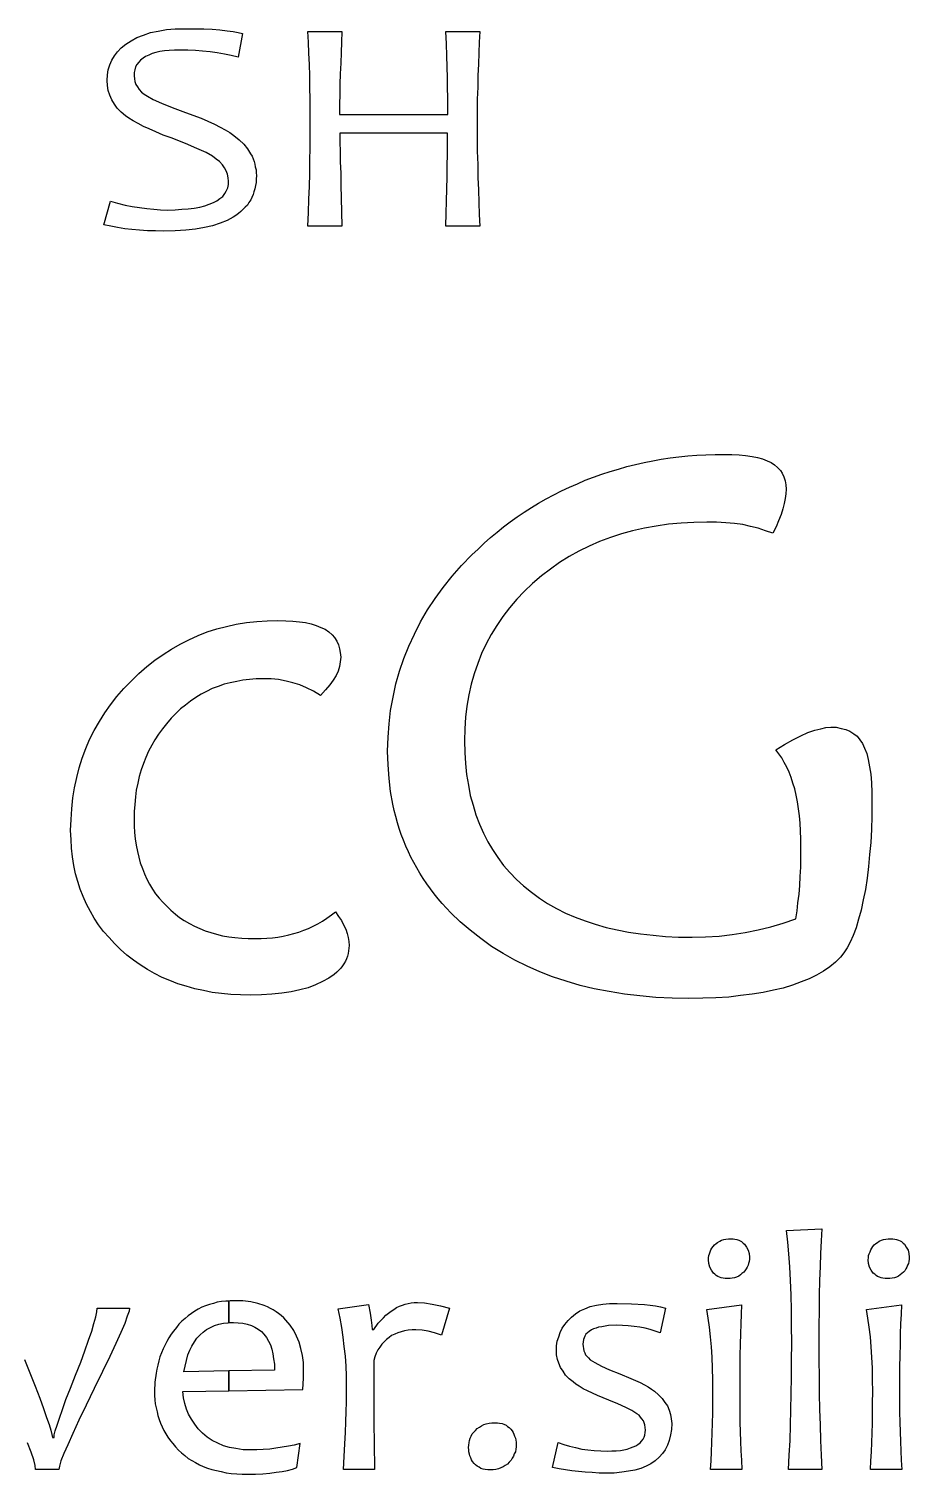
# Model space of a CAD drawing. Extents: x 0 to 100, y 0 to 29.2.
# Drawn here: x 59.94 to 75.28, y 1.45 to 26.63 of the extents above; entities that cross this region are included whole.
import ezdxf

# ---------------------------------------------------------------- set-up
doc = ezdxf.new("R2010")
doc.units = 0
doc.layers.get('0').update_dxf_attribs({"linetype": 'CONTINUOUS'})

msp = doc.modelspace()

# ---------------------------------------------------------------- linework, layer by layer
at = {"color": 7}
for points in [[(63.906281, 24.075038), (63.90009, 24.012538), (63.90009, 23.956238), (63.887601, 23.899938), (63.881304, 23.843638), (63.862545, 23.793638), (63.850057, 23.743638), (63.825054, 23.693638), (63.806295, 23.649938), (63.775045, 23.606138), (63.750042, 23.562338), (63.712542, 23.524838), (63.675043, 23.487338), (63.637544, 23.449838), (63.593792, 23.412338), (63.550043, 23.381138), (63.500042, 23.349938), (63.393791, 23.293638), (63.275043, 23.243638), (63.143791, 23.199938), (63.000043, 23.168738), (62.843791, 23.143737), (62.675042, 23.124936), (62.487543, 23.112434), (62.293791, 23.106434), (62.150043, 23.112434), (62.00629, 23.112434), (61.868793, 23.124936), (61.737542, 23.137435), (61.612542, 23.149934), (61.487542, 23.168735), (61.368792, 23.193735), (61.250042, 23.218736), (61.362542, 23.631266), (61.487542, 23.593766), (61.618791, 23.562466), (61.743794, 23.537466), (61.868793, 23.518664), (61.993793, 23.499964), (62.118793, 23.487465), (62.237541, 23.481464), (62.356291, 23.475463), (62.487543, 23.481464), (62.606293, 23.487465), (62.718791, 23.493466), (62.818793, 23.505964), (62.918792, 23.524665), (63.006293, 23.549666), (63.081294, 23.574666), (63.156293, 23.605866), (63.218793, 23.637066), (63.268794, 23.674566), (63.318792, 23.712066), (63.356294, 23.762066), (63.381297, 23.805766), (63.4063, 23.862066), (63.418789, 23.918266), (63.418789, 23.980766), (63.412492, 24.037067), (63.400003, 24.099566), (63.381244, 24.155867), (63.349994, 24.212166), (63.312492, 24.262167), (63.262494, 24.318467), (63.206244, 24.362267), (63.143744, 24.412267), (63.031243, 24.474767), (62.868744, 24.549767), (62.668743, 24.637267), (62.418743, 24.731067), (62.281242, 24.781067), (62.156242, 24.837367), (62.037492, 24.887367), (61.937493, 24.931167), (61.843743, 24.981167), (61.756242, 25.031167), (61.681241, 25.074967), (61.624991, 25.118667), (61.549992, 25.181167), (61.481242, 25.249967), (61.431241, 25.318767), (61.387493, 25.393767), (61.349991, 25.475067), (61.324987, 25.556267), (61.312499, 25.643767), (61.306308, 25.731267), (61.312499, 25.831267), (61.324987, 25.918767), (61.349991, 26.006267), (61.387493, 26.087468), (61.431241, 26.162468), (61.487492, 26.231267), (61.549992, 26.300068), (61.631243, 26.362567), (61.724992, 26.425068), (61.824992, 26.481268), (61.937493, 26.525068), (62.062492, 26.568868), (62.193742, 26.593868), (62.337495, 26.618869), (62.487493, 26.631367), (62.643742, 26.631367), (62.824992, 26.631367), (62.987494, 26.631367), (63.137494, 26.625367), (63.268744, 26.612868), (63.393743, 26.600369), (63.499992, 26.587867), (63.587492, 26.569167), (63.662494, 26.550365), (63.587492, 26.137845), (63.468742, 26.169045), (63.349992, 26.194046), (63.224992, 26.212847), (63.099992, 26.231548), (62.968743, 26.244049), (62.843741, 26.256548), (62.712494, 26.262549), (62.581242, 26.262549), (62.481243, 26.262549), (62.387491, 26.256548), (62.306242, 26.250547), (62.224991, 26.238046), (62.156242, 26.219345), (62.087493, 26.200644), (62.031242, 26.175644), (61.974992, 26.150643), (61.93124, 26.119343), (61.887492, 26.088143), (61.856242, 26.050643), (61.824992, 26.013143), (61.799989, 25.969343), (61.7875, 25.919343), (61.775012, 25.869343), (61.775012, 25.813043), (61.781203, 25.763043), (61.787394, 25.713043), (61.806153, 25.663043), (61.831157, 25.619343), (61.862406, 25.575543), (61.906158, 25.531743), (61.949907, 25.494243), (62.006157, 25.456743), (62.106159, 25.400443), (62.24991, 25.337943), (62.43741, 25.262943), (62.668658, 25.175443), (62.943658, 25.075433), (63.174909, 24.969173), (63.274911, 24.919173), (63.362411, 24.875373), (63.44366, 24.825373), (63.512409, 24.775373), (63.606161, 24.700372), (63.68741, 24.625373), (63.74991, 24.544072), (63.80616, 24.456572), (63.831163, 24.412772), (63.849922, 24.369072), (63.868681, 24.319072), (63.881169, 24.275372), (63.887466, 24.225372), (63.899955, 24.175372), (63.899955, 24.125372)], [(67.800035, 23.193728), (67.206283, 23.193728), (67.21258, 23.418738), (67.218772, 23.631258), (67.224963, 23.843768), (67.23126, 24.050038), (67.23126, 24.250048), (67.237451, 24.443818), (67.237451, 24.625078), (67.237451, 24.812588), (65.36245, 24.812588), (65.36245, 24.656328), (65.368747, 24.493818), (65.368747, 24.312558), (65.374938, 24.118788), (65.374938, 23.906278), (65.381129, 23.681258), (65.387426, 23.443748), (65.393618, 23.193728), (64.799967, 23.193728), (64.812455, 23.431248), (64.818646, 23.662508), (64.831135, 23.887528), (64.837432, 24.112538), (64.837432, 24.337558), (64.843623, 24.556318), (64.843623, 24.768838), (64.843623, 24.975099), (64.843623, 25.193869), (64.843623, 25.406379), (64.837432, 25.612649), (64.837432, 25.812659), (64.831135, 26.012679), (64.818646, 26.206439), (64.812455, 26.400199), (64.799967, 26.587719), (65.393716, 26.587719), (65.387524, 26.400199), (65.381227, 26.218939), (65.375036, 26.031429), (65.368845, 25.850169), (65.362548, 25.668899), (65.362548, 25.493889), (65.356356, 25.312629), (65.356356, 25.137619), (67.243859, 25.137619), (67.243859, 25.287629), (67.243859, 25.437639), (67.237562, 25.606399), (67.237562, 25.781409), (67.231371, 25.968919), (67.225074, 26.162689), (67.218883, 26.368949), (67.206368, 26.587719), (67.800019, 26.587719), (67.787531, 26.400199), (67.781339, 26.212689), (67.775148, 26.018929), (67.76266, 25.818909), (67.76266, 25.618899), (67.756363, 25.406379), (67.756363, 25.193869), (67.756363, 24.975099), (67.756363, 24.737588), (67.756363, 24.500068), (67.76266, 24.268798), (67.76266, 24.043788), (67.775148, 23.825018), (67.781339, 23.606258), (67.787531, 23.399988)], [(72.956288, 14.068083), (73.112537, 14.161783), (73.256286, 14.243083), (73.393787, 14.311883), (73.518787, 14.368183), (73.637537, 14.411883), (73.743788, 14.436884), (73.831289, 14.455685), (73.918789, 14.461686), (74.012539, 14.461686), (74.100039, 14.442884), (74.181287, 14.424184), (74.250039, 14.392983), (74.318789, 14.349183), (74.375039, 14.305384), (74.425037, 14.242883), (74.468789, 14.180383), (74.506288, 14.099083), (74.543788, 14.005283), (74.568791, 13.899033), (74.593794, 13.774023), (74.612553, 13.642763), (74.625068, 13.492753), (74.631259, 13.323993), (74.631259, 13.148973), (74.631259, 12.911463), (74.625068, 12.680193), (74.612553, 12.455172), (74.593794, 12.242663), (74.575035, 12.036402), (74.550032, 11.830132), (74.518782, 11.636372), (74.481283, 11.455102), (74.443783, 11.273842), (74.400032, 11.117582), (74.356283, 10.967572), (74.306282, 10.836312), (74.256284, 10.717552), (74.200033, 10.617551), (74.143783, 10.530052), (74.087532, 10.455052), (74.000032, 10.367551), (73.900033, 10.286251), (73.787532, 10.211251), (73.668782, 10.142451), (73.53753, 10.079951), (73.400034, 10.023651), (73.250031, 9.967351), (73.087532, 9.917351), (72.91878, 9.879851), (72.73753, 9.842351), (72.543781, 9.811151), (72.34378, 9.786151), (72.137532, 9.76115), (71.91253, 9.748651), (71.687531, 9.742651), (71.443779, 9.73665), (71.15003, 9.742651), (70.868781, 9.75515), (70.587531, 9.78015), (70.318778, 9.81135), (70.05628, 9.85505), (69.793779, 9.90505), (69.550029, 9.96135), (69.306281, 10.03635), (69.068778, 10.11135), (68.843779, 10.19885), (68.625029, 10.29885), (68.412527, 10.40511), (68.206279, 10.51762), (68.006278, 10.64263), (67.818778, 10.78014), (67.631278, 10.9239), (67.456278, 11.073911), (67.293778, 11.230171), (67.21878, 11.311471), (67.143778, 11.392771), (67.075029, 11.474071), (67.00628, 11.561571), (66.937528, 11.649071), (66.875028, 11.736571), (66.812528, 11.824071), (66.756277, 11.917871), (66.700027, 12.011571), (66.650029, 12.105371), (66.600028, 12.199171), (66.556279, 12.292871), (66.512527, 12.392881), (66.468778, 12.492891), (66.431279, 12.592891), (66.393777, 12.699151), (66.362527, 12.799161), (66.337524, 12.905422), (66.306274, 13.011672), (66.281271, 13.124181), (66.243769, 13.342952), (66.218766, 13.567962), (66.200007, 13.805482), (66.19371, 14.043002), (66.200007, 14.286762), (66.218766, 14.524282), (66.243769, 14.755552), (66.28752, 14.986812), (66.337519, 15.218083), (66.400021, 15.436843), (66.47502, 15.661863), (66.56252, 15.874373), (66.66252, 16.086893), (66.768771, 16.299403), (66.887521, 16.505673), (67.01877, 16.705683), (67.162521, 16.899454), (67.318771, 17.093213), (67.481273, 17.280724), (67.66252, 17.468244), (67.768772, 17.568244), (67.875023, 17.668254), (67.987521, 17.768264), (68.100022, 17.861964), (68.212523, 17.955764), (68.331273, 18.043264), (68.450021, 18.130764), (68.575023, 18.212064), (68.700023, 18.293264), (68.825023, 18.368264), (68.956272, 18.443264), (69.087524, 18.512064), (69.225022, 18.580864), (69.362524, 18.643364), (69.500022, 18.705864), (69.637524, 18.768364), (69.781272, 18.818364), (69.925023, 18.874664), (70.068771, 18.918464), (70.218774, 18.962265), (70.362522, 19.006064), (70.512522, 19.043564), (70.662522, 19.074765), (70.812522, 19.105965), (70.962525, 19.130965), (71.118775, 19.155965), (71.268773, 19.174666), (71.425022, 19.193367), (71.581275, 19.205866), (71.737524, 19.211867), (71.900023, 19.217867), (72.056276, 19.217867), (72.193772, 19.217867), (72.318774, 19.211867), (72.431275, 19.199368), (72.543773, 19.180667), (72.637523, 19.161866), (72.725023, 19.136865), (72.806274, 19.105665), (72.875024, 19.074465), (72.937523, 19.036965), (72.987524, 18.986965), (73.037525, 18.936965), (73.068775, 18.886965), (73.100025, 18.824465), (73.118784, 18.755765), (73.131299, 18.686965), (73.137596, 18.611965), (73.131299, 18.530665), (73.118784, 18.449465), (73.106296, 18.361965), (73.081293, 18.268165), (73.050043, 18.168164), (73.006294, 18.061905), (72.962542, 17.955645), (72.906292, 17.843134), (72.781292, 17.886934), (72.650043, 17.930735), (72.518791, 17.961934), (72.381293, 17.993134), (72.237542, 18.011936), (72.087544, 18.024437), (71.925042, 18.036936), (71.756291, 18.036936), (71.531292, 18.030935), (71.306293, 18.018437), (71.087544, 17.999635), (70.875041, 17.968435), (70.668793, 17.930935), (70.462542, 17.887135), (70.26879, 17.830835), (70.075041, 17.768335), (69.887542, 17.699535), (69.706292, 17.618335), (69.525041, 17.530835), (69.35629, 17.437035), (69.187542, 17.330785), (69.031292, 17.218275), (68.87504, 17.099515), (68.71879, 16.968255), (68.575042, 16.830745), (68.44379, 16.693235), (68.31879, 16.543225), (68.20004, 16.393245), (68.093788, 16.236984), (68.000039, 16.080724), (67.912538, 15.918214), (67.83129, 15.749454), (67.762538, 15.574434), (67.700038, 15.393174), (67.65004, 15.211914), (67.606288, 15.024404), (67.575038, 14.830634), (67.550035, 14.636874), (67.537547, 14.436853), (67.531356, 14.224343), (67.537547, 14.024333), (67.550035, 13.830563), (67.568794, 13.636803), (67.600044, 13.455543), (67.631294, 13.274273), (67.681295, 13.105513), (67.731293, 12.936753), (67.793793, 12.774243), (67.862545, 12.617983), (67.937544, 12.467972), (68.018795, 12.330462), (68.112545, 12.192952), (68.212547, 12.055442), (68.325045, 11.930432), (68.437546, 11.811672), (68.562545, 11.699162), (68.700044, 11.586652), (68.837545, 11.486652), (68.981296, 11.392852), (69.137546, 11.305352), (69.293796, 11.224052), (69.462547, 11.155252), (69.637545, 11.086552), (69.812546, 11.030252), (70.000045, 10.973952), (70.193794, 10.930252), (70.393795, 10.892752), (70.600046, 10.861452), (70.818796, 10.836451), (71.037545, 10.81765), (71.262547, 10.805151), (71.500048, 10.805151), (71.731296, 10.811152), (71.968797, 10.823651), (72.200048, 10.848651), (72.425047, 10.886151), (72.650048, 10.929951), (72.868798, 10.986251), (73.087548, 11.048751), (73.306297, 11.123751), (73.3313, 11.261261), (73.343815, 11.405022), (73.362574, 11.555032), (73.375062, 11.705042), (73.381254, 11.861302), (73.393742, 12.023812), (73.393742, 12.192582), (73.393742, 12.367592), (73.393742, 12.511352), (73.387551, 12.655112), (73.381254, 12.792622), (73.368765, 12.917632), (73.35625, 13.042642), (73.337491, 13.161392), (73.312488, 13.280153), (73.287485, 13.386412), (73.256235, 13.486422), (73.224985, 13.586423), (73.193735, 13.680223), (73.149984, 13.767723), (73.106235, 13.849023), (73.062486, 13.930323), (73.012485, 13.999123)], [(65.025035, 15.018144), (64.900035, 15.093144), (64.781282, 15.149444), (64.662532, 15.199444), (64.543781, 15.236944), (64.425031, 15.268144), (64.293782, 15.293144), (64.16253, 15.305643), (64.025034, 15.305643), (63.900034, 15.305643), (63.787531, 15.293144), (63.668783, 15.280642), (63.562532, 15.261841), (63.450031, 15.236841), (63.343782, 15.21184), (63.237531, 15.17434), (63.137531, 15.13684), (63.03753, 15.08684), (62.94378, 15.03684), (62.85003, 14.98054), (62.75628, 14.91804), (62.66878, 14.84924), (62.581279, 14.78054), (62.500031, 14.69924), (62.41878, 14.61804), (62.337529, 14.52424), (62.26878, 14.43674), (62.200031, 14.34304), (62.137531, 14.24303), (62.08128, 14.14923), (62.02503, 14.04298), (61.981281, 13.936719), (61.93753, 13.830459), (61.90003, 13.71795), (61.862531, 13.60545), (61.837528, 13.486689), (61.812525, 13.367929), (61.800036, 13.249169), (61.787548, 13.117909), (61.77506, 12.992899), (61.77506, 12.861639), (61.77506, 12.742889), (61.781251, 12.630379), (61.793739, 12.517869), (61.812498, 12.405359), (61.831257, 12.299099), (61.85626, 12.199099), (61.881263, 12.099089), (61.918765, 11.999079), (61.956265, 11.905379), (61.993764, 11.817878), (62.043765, 11.730378), (62.093763, 11.642878), (62.150014, 11.561578), (62.212514, 11.486578), (62.275014, 11.411578), (62.343766, 11.342878), (62.412515, 11.274078), (62.493766, 11.205278), (62.568765, 11.148978), (62.650015, 11.092678), (62.737516, 11.042678), (62.825014, 10.998878), (62.918766, 10.955178), (63.012516, 10.917678), (63.112515, 10.886378), (63.212517, 10.855178), (63.312516, 10.830178), (63.425017, 10.811379), (63.531266, 10.79888), (63.650016, 10.786378), (63.762517, 10.780378), (63.881265, 10.780378), (63.987516, 10.780378), (64.087518, 10.786378), (64.187517, 10.792379), (64.281267, 10.804878), (64.375017, 10.823579), (64.468767, 10.84238), (64.556267, 10.867381), (64.643767, 10.892381), (64.731268, 10.923581), (64.812519, 10.954781), (64.893767, 10.998481), (64.975018, 11.035981), (65.056269, 11.085981), (65.131267, 11.135981), (65.212518, 11.192281), (65.287517, 11.248581), (65.337518, 11.167281), (65.387519, 11.092281), (65.425018, 11.017281), (65.462518, 10.942281), (65.487521, 10.867281), (65.50628, 10.798581), (65.518768, 10.729781), (65.525065, 10.660981), (65.518768, 10.610981), (65.512577, 10.567181), (65.50628, 10.517181), (65.493792, 10.473381), (65.475033, 10.429581), (65.456274, 10.385881), (65.43127, 10.342081), (65.406267, 10.304581), (65.375017, 10.267081), (65.343767, 10.22958), (65.306268, 10.192081), (65.262519, 10.154581), (65.168767, 10.092081), (65.056269, 10.02958), (64.937518, 9.97328), (64.806269, 9.923281), (64.662516, 9.88578), (64.512518, 9.85458), (64.350016, 9.82958), (64.175018, 9.810879), (63.993768, 9.79838), (63.800016, 9.79238), (63.631265, 9.79838), (63.462519, 9.804381), (63.300017, 9.823082), (63.137518, 9.841883), (62.981266, 9.873083), (62.831266, 9.904383), (62.681268, 9.948083), (62.537515, 9.991883), (62.400019, 10.048183), (62.262517, 10.104483), (62.131265, 10.173183), (62.006266, 10.241983), (61.881266, 10.323283), (61.762516, 10.404483), (61.650017, 10.491983), (61.537514, 10.591983), (61.431268, 10.691994), (61.337518, 10.798253), (61.243768, 10.904514), (61.156268, 11.017014), (61.081266, 11.135774), (61.012517, 11.254534), (60.943768, 11.379544), (60.887517, 11.510804), (60.837516, 11.642064), (60.793768, 11.773324), (60.756266, 11.910834), (60.725016, 12.054594), (60.700012, 12.204604), (60.681254, 12.354614), (60.674956, 12.504624), (60.668765, 12.660884), (60.674956, 12.854645), (60.687445, 13.042165), (60.706204, 13.229675), (60.737454, 13.404685), (60.774953, 13.585945), (60.818705, 13.754715), (60.868703, 13.923475), (60.931203, 14.092235), (61.000053, 14.249345), (61.081301, 14.405605), (61.168801, 14.561865), (61.262551, 14.711875), (61.362553, 14.855636), (61.475051, 14.999396), (61.593801, 15.136906), (61.725051, 15.268166), (61.856302, 15.399426), (61.993804, 15.518186), (62.137552, 15.630696), (62.281303, 15.730696), (62.425053, 15.824496), (62.575054, 15.911996), (62.731303, 15.986996), (62.893803, 16.061996), (63.050052, 16.124496), (63.218803, 16.174496), (63.387552, 16.218296), (63.556303, 16.255796), (63.731304, 16.286996), (63.912552, 16.305798), (64.093804, 16.318297), (64.281304, 16.324297), (64.418803, 16.318297), (64.543802, 16.312296), (64.656303, 16.299797), (64.762555, 16.287298), (64.862554, 16.262297), (64.950054, 16.237297), (65.031302, 16.199797), (65.106304, 16.168597), (65.168804, 16.124797), (65.225054, 16.074797), (65.268803, 16.024797), (65.306305, 15.962297), (65.337555, 15.899797), (65.356314, 15.830997), (65.368802, 15.762297), (65.374994, 15.680997), (65.368802, 15.599697), (65.356314, 15.518397), (65.331311, 15.437097), (65.293811, 15.362097), (65.243811, 15.280796), (65.187563, 15.199497), (65.112561, 15.111997)], [(72.499956, 5.229959), (72.499956, 5.192459), (72.493764, 5.154959), (72.481276, 5.117458), (72.474979, 5.086259), (72.45622, 5.055059), (72.443732, 5.023758), (72.418728, 4.992558), (72.39997, 4.967558), (72.36872, 4.942558), (72.343716, 4.917557), (72.312467, 4.898856), (72.274967, 4.880058), (72.237468, 4.867559), (72.199968, 4.861558), (72.162466, 4.855557), (72.112468, 4.855557), (72.074969, 4.855557), (72.043716, 4.861558), (72.006217, 4.867559), (71.974967, 4.880058), (71.949964, 4.892557), (71.918714, 4.911355), (71.89371, 4.930056), (71.874952, 4.948857), (71.837452, 4.998857), (71.806202, 5.055157), (71.793687, 5.117657), (71.78739, 5.180157), (71.78739, 5.217659), (71.793687, 5.255159), (71.799879, 5.286359), (71.812367, 5.323859), (71.824855, 5.355159), (71.843614, 5.386359), (71.868617, 5.411359), (71.887376, 5.442559), (71.918626, 5.46756), (71.943629, 5.486361), (71.981131, 5.505062), (72.012381, 5.523863), (72.049881, 5.536362), (72.08738, 5.542363), (72.131129, 5.548363), (72.174881, 5.548363), (72.21238, 5.548363), (72.24363, 5.542363), (72.281129, 5.536362), (72.312379, 5.523863), (72.337382, 5.511364), (72.362385, 5.498865), (72.387389, 5.473865), (72.412392, 5.455063), (72.449891, 5.405063), (72.474894, 5.348863), (72.493653, 5.292563)], [(73.762537, 1.529698), (73.181287, 1.529698), (73.193802, 1.779716), (73.20629, 2.035978), (73.212587, 2.298498), (73.218778, 2.567267), (73.224969, 2.848537), (73.231267, 3.136058), (73.231267, 3.429828), (73.237458, 3.736098), (73.231267, 4.029868), (73.231267, 4.304888), (73.224969, 4.573658), (73.212481, 4.823678), (73.199993, 5.061199), (73.187504, 5.286209), (73.168745, 5.492479), (73.143742, 5.692489), (73.762494, 5.723689), (73.750006, 5.511179), (73.737518, 5.292409), (73.731326, 5.067399), (73.718838, 4.823628), (73.712647, 4.567358), (73.712647, 4.304838), (73.70635, 4.023568), (73.70635, 3.736048), (73.70635, 3.436028), (73.712647, 3.142258), (73.712647, 2.854737), (73.718838, 2.573466), (73.731326, 2.304697), (73.737518, 2.035928), (73.750006, 1.779666)], [(75.281287, 5.229959), (75.281287, 5.192459), (75.275096, 5.154959), (75.268799, 5.117458), (75.256284, 5.086259), (75.243796, 5.055059), (75.225037, 5.023758), (75.206278, 4.992558), (75.181275, 4.967558), (75.156272, 4.942558), (75.125022, 4.917557), (75.093772, 4.898856), (75.062522, 4.880058), (75.025022, 4.867559), (74.98752, 4.861558), (74.943772, 4.855557), (74.900023, 4.855557), (74.862521, 4.855557), (74.825021, 4.861558), (74.793771, 4.867559), (74.762521, 4.880058), (74.731271, 4.892557), (74.706268, 4.911355), (74.681265, 4.930056), (74.656262, 4.948857), (74.61876, 4.998857), (74.593757, 5.055157), (74.574998, 5.117657), (74.568701, 5.180157), (74.574998, 5.217657), (74.574998, 5.255159), (74.587486, 5.286359), (74.600001, 5.323859), (74.612489, 5.355159), (74.631248, 5.386359), (74.650007, 5.411359), (74.67501, 5.442559), (74.700014, 5.46756), (74.731264, 5.486361), (74.762513, 5.505062), (74.800013, 5.523863), (74.837515, 5.536362), (74.875014, 5.542363), (74.918763, 5.548363), (74.962515, 5.548363), (75.000014, 5.548363), (75.031264, 5.542363), (75.062514, 5.536362), (75.093764, 5.523863), (75.125014, 5.511364), (75.150017, 5.498865), (75.17502, 5.473865), (75.200023, 5.455063), (75.231273, 5.405063), (75.262526, 5.348863), (75.275014, 5.292563)], [(63.425586, 4.463993), (63.375461, 4.460376), (63.300012, 4.454175), (63.225082, 4.441772), (63.156351, 4.423169), (63.087623, 4.404048), (63.018892, 4.379244), (62.956363, 4.354439), (62.893834, 4.322916), (62.831308, 4.285193), (62.774981, 4.247986), (62.71917, 4.20406), (62.662842, 4.160136), (62.606515, 4.110526), (62.556387, 4.0604), (62.51298, 4.004073), (62.462855, 3.941544), (62.418928, 3.885217), (62.381723, 3.822688), (62.343998, 3.76016), (62.312992, 3.69143), (62.281469, 3.628902), (62.250463, 3.560172), (62.225142, 3.491443), (62.206539, 3.422713), (62.187937, 3.347782), (62.168815, 3.279052), (62.156414, 3.204121), (62.137809, 3.047542), (62.131607, 2.891479), (62.131607, 2.816548), (62.137809, 2.741617), (62.14401, 2.672889), (62.156414, 2.604158), (62.175017, 2.53543), (62.187418, 2.466699), (62.212741, 2.397452), (62.237546, 2.334923), (62.262867, 2.272394), (62.293873, 2.210384), (62.325396, 2.147855), (62.362601, 2.091528), (62.406527, 2.028999), (62.449935, 1.978873), (62.493861, 1.922546), (62.550188, 1.866219), (62.600313, 1.816094), (62.656641, 1.772684), (62.718654, 1.722558), (62.78118, 1.684834), (62.843709, 1.647628), (62.91244, 1.609904), (62.981168, 1.578897), (63.056617, 1.554093), (63.131547, 1.528772), (63.212678, 1.510169), (63.29381, 1.491564), (63.381144, 1.472445), (63.468993, 1.460041), (63.562529, 1.454358), (63.65658, 1.448156), (63.756315, 1.448156), (63.887572, 1.448156), (64.018832, 1.454358), (64.137688, 1.466759), (64.250342, 1.479163), (64.356279, 1.491564), (64.45033, 1.510169), (64.537664, 1.53549), (64.612594, 1.560295), (64.668921, 1.979389), (64.562466, 1.954069), (64.462731, 1.935466), (64.356279, 1.916344), (64.244141, 1.897742), (64.137688, 1.885338), (64.025034, 1.879139), (63.912896, 1.873453), (63.800241, 1.873453), (63.675183, 1.873453), (63.550125, 1.892056), (63.437471, 1.910661), (63.331535, 1.942184), (63.231284, 1.985591), (63.137748, 2.035716), (63.049899, 2.092044), (62.968767, 2.160774), (62.893834, 2.235704), (62.831308, 2.317355), (62.774981, 2.404686), (62.725371, 2.49202), (62.687647, 2.579869), (62.656641, 2.679606), (62.637519, 2.779858), (62.625118, 2.885795), (63.425586, 2.900264), (63.425586, 3.245979), (62.643721, 3.230477), (62.662842, 3.330212), (62.687647, 3.430464), (62.712452, 3.523999), (62.743974, 3.605131), (62.78118, 3.680062), (62.825106, 3.755509), (62.86903, 3.818038), (62.925357, 3.874365), (62.981168, 3.923974), (63.037495, 3.967899), (63.106226, 4.005106), (63.174954, 4.036629), (63.249887, 4.061434), (63.331535, 4.080554), (63.412666, 4.086238), (63.425586, 4.087272), (63.425586, 4.463993), (63.425586, 4.463993), (63.425586, 4.087272), (63.506202, 4.092439), (63.58785, 4.086238), (63.668981, 4.080554), (63.743914, 4.061434), (63.818844, 4.036629), (63.881373, 4.011308), (63.9377, 3.974101), (63.994027, 3.930175), (64.037435, 3.88625), (64.081361, 3.829923), (64.119083, 3.767395), (64.150089, 3.698665), (64.174894, 3.623734), (64.194015, 3.542602), (64.206416, 3.455269), (64.21882, 3.361218), (64.21882, 3.261482), (63.425586, 3.245979), (63.425586, 2.900264), (64.712845, 2.923518), (64.719047, 3.023254), (64.725248, 3.117305), (64.725248, 3.198437), (64.725248, 3.267167), (64.725248, 3.39119), (64.706646, 3.516247), (64.681322, 3.635103), (64.650318, 3.747758), (64.606392, 3.853694), (64.556267, 3.947745), (64.493738, 4.04128), (64.418808, 4.128613), (64.3816, 4.172538), (64.337676, 4.209745), (64.29375, 4.247469), (64.250342, 4.278475), (64.200215, 4.309997), (64.150089, 4.334802), (64.10048, 4.360123), (64.044153, 4.384928), (63.931498, 4.422135), (63.80644, 4.447456), (63.668981, 4.46606), (63.531522, 4.46606), (63.450391, 4.46606), (63.425586, 4.463993)], [(67.268783, 4.342388), (67.131282, 3.867358), (67.012534, 3.911158), (66.900033, 3.936158), (66.793785, 3.95496), (66.687533, 3.960961), (66.618784, 3.960961), (66.550032, 3.95496), (66.487532, 3.942461), (66.431284, 3.929962), (66.368784, 3.911261), (66.318784, 3.886261), (66.262533, 3.86126), (66.218784, 3.83006), (66.175033, 3.79256), (66.131284, 3.75506), (66.093782, 3.71126), (66.056282, 3.66126), (66.025033, 3.61126), (65.993783, 3.55506), (65.968779, 3.49256), (65.950021, 3.43006), (65.950021, 3.10504), (65.950021, 2.80502), (65.950021, 2.523751), (65.950021, 2.27373), (65.956212, 2.04871), (65.956212, 1.848698), (65.962509, 1.67369), (65.962509, 1.529928), (65.425008, 1.529928), (65.437496, 1.754941), (65.449984, 1.973709), (65.456176, 2.17372), (65.462473, 2.361239), (65.468664, 2.53625), (65.474855, 2.69876), (65.474855, 2.84877), (65.474855, 2.98628), (65.474855, 3.16129), (65.468664, 3.33005), (65.456176, 3.50507), (65.437417, 3.67383), (65.418658, 3.83634), (65.393655, 4.0051), (65.368652, 4.16761), (65.33115, 4.330121), (65.862401, 4.405121), (65.887404, 4.25511), (65.906163, 4.1301), (65.918652, 4.0363), (65.924843, 3.9675), (65.949846, 3.9675), (66.031097, 4.080011), (66.118594, 4.17371), (66.162346, 4.217511), (66.206095, 4.25501), (66.256096, 4.28621), (66.299845, 4.317411), (66.349846, 4.348711), (66.399847, 4.373711), (66.449845, 4.39251), (66.499846, 4.41121), (66.549847, 4.423709), (66.606097, 4.42971), (66.656096, 4.435711), (66.712346, 4.435711), (66.837346, 4.42971), (66.968595, 4.410911), (67.112346, 4.379711)], [(71.143786, 2.329748), (71.137595, 2.223497), (71.12508, 2.129696), (71.100077, 2.035896), (71.068827, 1.954696), (71.031328, 1.873397), (70.981327, 1.804696), (70.925079, 1.742196), (70.856327, 1.679696), (70.781328, 1.629697), (70.700077, 1.585896), (70.606327, 1.548396), (70.500079, 1.517197), (70.393827, 1.498385), (70.275077, 1.479573), (70.143828, 1.467085), (70.006326, 1.467085), (69.881327, 1.467085), (69.756327, 1.473091), (69.637577, 1.479097), (69.518826, 1.491585), (69.406325, 1.504073), (69.293827, 1.522779), (69.181326, 1.541591), (69.068826, 1.560297), (69.162575, 1.997828), (69.262577, 1.966628), (69.362577, 1.935429), (69.468828, 1.910426), (69.575077, 1.885423), (69.681328, 1.872934), (69.793826, 1.860446), (69.906327, 1.85444), (70.018828, 1.848434), (70.100076, 1.85444), (70.175078, 1.85444), (70.250076, 1.860446), (70.312576, 1.872934), (70.368827, 1.885423), (70.425077, 1.904129), (70.475078, 1.92294), (70.518827, 1.941646), (70.556326, 1.96665), (70.593828, 1.991653), (70.618832, 2.022852), (70.643835, 2.054052), (70.662594, 2.091551), (70.675082, 2.129051), (70.681379, 2.172752), (70.68757, 2.216551), (70.681379, 2.260252), (70.675082, 2.304052), (70.662594, 2.341551), (70.650079, 2.379053), (70.625076, 2.410253), (70.600073, 2.441452), (70.575069, 2.472652), (70.53757, 2.497655), (70.45007, 2.553855), (70.343818, 2.610156), (70.20632, 2.672656), (70.05007, 2.735156), (69.850069, 2.816455), (69.675068, 2.897655), (69.600069, 2.935155), (69.53132, 2.978955), (69.47507, 3.016455), (69.425069, 3.053955), (69.356319, 3.110255), (69.293819, 3.172755), (69.250068, 3.241555), (69.206319, 3.304055), (69.175069, 3.379055), (69.15631, 3.447755), (69.137551, 3.529055), (69.137551, 3.604032), (69.137551, 3.685332), (69.150039, 3.766532), (69.175043, 3.841532), (69.200046, 3.916532), (69.237545, 3.991532), (69.281294, 4.054032), (69.337544, 4.122732), (69.400044, 4.185232), (69.468796, 4.241532), (69.543795, 4.291532), (69.631295, 4.329032), (69.725045, 4.366532), (69.831297, 4.391532), (69.943795, 4.410233), (70.062545, 4.422732), (70.193794, 4.422732), (70.443796, 4.416731), (70.668795, 4.404232), (70.768797, 4.391731), (70.862547, 4.379232), (70.950048, 4.360531), (71.037548, 4.34173), (70.943798, 3.910459), (70.856298, 3.94166), (70.768797, 3.96666), (70.681297, 3.991661), (70.587547, 4.010462), (70.487545, 4.022961), (70.387546, 4.028962), (70.287544, 4.034962), (70.181295, 4.040963), (70.043794, 4.034962), (69.925046, 4.016164), (69.868796, 4.010163), (69.825044, 3.991364), (69.781296, 3.978865), (69.743796, 3.960067), (69.706294, 3.935066), (69.675044, 3.910066), (69.650041, 3.885065), (69.631282, 3.853865), (69.618794, 3.822665), (69.606306, 3.791465), (69.600008, 3.753965), (69.593817, 3.710165), (69.600008, 3.672665), (69.606306, 3.635165), (69.612497, 3.597665), (69.631256, 3.560165), (69.643744, 3.528965), (69.668747, 3.497765), (69.69375, 3.472765), (69.725, 3.441565), (69.806251, 3.391565), (69.918749, 3.329065), (70.0625, 3.266565), (70.237501, 3.197765), (70.43125, 3.116465), (70.593749, 3.041465), (70.66875, 3.003965), (70.73125, 2.966465), (70.79375, 2.928965), (70.843751, 2.891465), (70.912501, 2.828965), (70.975, 2.766465), (71.025001, 2.697765), (71.06875, 2.635265), (71.1, 2.560263), (71.125003, 2.485265), (71.137492, 2.410263)], [(72.368788, 1.529698), (71.818786, 1.529698), (71.831274, 1.679706), (71.837571, 1.835967), (71.843762, 1.998476), (71.849954, 2.160986), (71.856251, 2.335997), (71.862442, 2.511017), (71.862442, 2.692277), (71.862442, 2.879788), (71.862442, 3.092307), (71.856251, 3.292318), (71.849954, 3.486088), (71.837439, 3.667348), (71.81868, 3.842358), (71.799921, 4.011118), (71.781162, 4.167378), (71.756159, 4.317388), (72.362409, 4.398688), (72.356218, 4.236178), (72.349921, 4.067418), (72.34373, 3.892398), (72.337538, 3.711138), (72.331241, 3.517378), (72.331241, 3.311108), (72.331241, 3.098598), (72.331241, 2.879827), (72.331241, 2.704819), (72.331241, 2.529807), (72.331241, 2.354788), (72.337538, 2.186026), (72.34373, 2.017267), (72.349921, 1.854757), (72.362409, 1.692248)], [(75.156288, 1.529698), (74.606288, 1.529698), (74.612479, 1.679706), (74.624967, 1.835967), (74.631158, 1.998476), (74.637455, 2.160986), (74.643647, 2.335997), (74.643647, 2.511017), (74.643647, 2.692277), (74.649944, 2.879788), (74.643647, 3.092307), (74.643647, 3.292318), (74.631158, 3.486088), (74.61867, 3.667348), (74.606155, 3.842358), (74.587396, 4.011118), (74.562393, 4.167378), (74.53739, 4.317388), (75.149893, 4.398688), (75.143595, 4.236178), (75.131107, 4.067418), (75.124916, 3.892398), (75.124916, 3.711138), (75.118725, 3.517378), (75.112428, 3.311108), (75.112428, 3.098598), (75.112428, 2.879827), (75.112428, 2.704819), (75.112428, 2.529807), (75.118725, 2.354788), (75.124916, 2.186026), (75.131107, 2.017267), (75.137404, 1.854757), (75.143595, 1.692248)], [(68.431286, 1.960977), (68.431286, 1.923478), (68.424989, 1.879676), (68.418797, 1.835977), (68.400038, 1.798478), (68.38755, 1.760976), (68.362547, 1.723476), (68.343788, 1.692277), (68.312538, 1.654777), (68.281288, 1.623477), (68.243789, 1.598474), (68.206287, 1.573471), (68.168787, 1.554659), (68.125038, 1.542171), (68.081287, 1.529682), (68.031289, 1.523676), (67.981288, 1.523676), (67.937539, 1.523676), (67.893787, 1.529682), (67.856288, 1.535688), (67.818788, 1.548177), (67.787539, 1.566989), (67.756289, 1.585695), (67.725039, 1.610698), (67.700036, 1.635701), (67.675032, 1.667001), (67.656273, 1.698201), (67.643785, 1.7294), (67.625026, 1.7669), (67.618835, 1.7982), (67.606347, 1.835702), (67.606347, 1.873199), (67.600049, 1.910698), (67.606347, 1.954497), (67.612538, 1.998199), (67.618835, 2.035698), (67.631323, 2.073197), (67.650082, 2.110699), (67.668841, 2.148199), (67.693844, 2.179398), (67.725094, 2.210598), (67.756344, 2.241898), (67.793846, 2.266901), (67.831346, 2.291905), (67.868845, 2.310716), (67.912596, 2.323205), (67.962595, 2.335693), (68.006346, 2.341699), (68.062597, 2.341699), (68.106346, 2.341699), (68.143845, 2.335693), (68.187596, 2.329687), (68.218846, 2.317199), (68.256346, 2.298387), (68.281349, 2.279681), (68.312599, 2.260869), (68.337602, 2.229669), (68.362605, 2.204666), (68.381364, 2.173366), (68.393852, 2.142166), (68.406367, 2.110967), (68.418856, 2.073465), (68.425047, 2.042167), (68.431344, 2.004665)]]:
    msp.add_lwpolyline(points, close=True, dxfattribs=at)
msp.add_lwpolyline([(59.862508, 3.442298), (59.956258, 3.211028), (60.050008, 2.979767), (60.131259, 2.773498), (60.193759, 2.592238), (60.250009, 2.435978), (60.293758, 2.310968), (60.325011, 2.210958), (60.34377, 2.135956), (60.349961, 2.085958), (60.381211, 2.085958), (60.381211, 2.129657), (60.39997, 2.204658), (60.43122, 2.298358), (60.474971, 2.423368), (60.524969, 2.573376), (60.587469, 2.748388), (60.66872, 2.948407), (60.756221, 3.173418), (60.843721, 3.398438), (60.91872, 3.598448), (60.98122, 3.779718), (61.03747, 3.935978), (61.074969, 4.073488), (61.106219, 4.185988), (61.124978, 4.273488), (61.13117, 4.342188), (61.69378, 4.342388), (61.687588, 4.286088), (61.656338, 4.198588), (61.612587, 4.073588), (61.543838, 3.917318), (61.456337, 3.723558), (61.350086, 3.498548), (61.225086, 3.236028), (61.081338, 2.942258), (60.937587, 2.648489), (60.812587, 2.385967), (60.706336, 2.154697), (60.618838, 1.960937), (60.550086, 1.804677), (60.500088, 1.679667), (60.475085, 1.585867), (60.462597, 1.529566), (60.056347, 1.529566), (60.05005, 1.598368), (60.025047, 1.698378), (59.981298, 1.829638), (59.918798, 1.992148)], dxfattribs=at)

doc.saveas('drawing.dxf')
